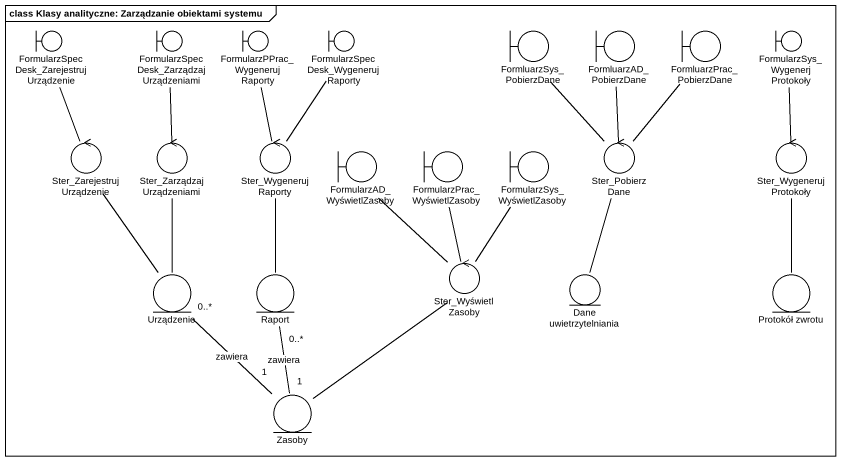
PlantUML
@startuml
mainframe class Klasy analityczne: Zarządzanie obiektami systemu
boundary "FormularzSpecDesk_ZarejestrujUrządzenie" as FormularzSpecDesk
boundary "FormularzSpecDesk_ZarządzajUrządzeniami" as FormularzSpecDesk_2
boundary "FormularzPPrac_WygenerujRaporty" as FormularzPPrac
boundary "FormularzSpecDesk_WygenerujRaporty" as FormularzSpecDesk_3
boundary FormluarzSys_PobierzDane
boundary FormluarzAD_PobierzDane
boundary FormluarzPrac_PobierzDane
boundary "FormularzSys_WygenerjProtokoły" as FormularzSys
control Ster_ZarejestrujUrządzenie
control Ster_ZarządzajUrządzeniami
control Ster_WygenerujRaporty
boundary FormularzAD_WyświetlZasoby
boundary FormularzPrac_WyświetlZasoby
boundary FormularzSys_WyświetlZasoby
control Ster_PobierzDane
control Ster_WygenerujProtokoły
entity Urządzenie
entity Raport
control Ster_WyświetlZasoby
entity "Dane uwietrzytelniania" as Dane_uwietrzytelniania
entity "Protokół zwrotu" as Protokół_zwrotu
entity Zasoby
Ster_ZarejestrujUrządzenie -up- FormularzSpecDesk
Ster_ZarządzajUrządzeniami -up- FormularzSpecDesk_2
Ster_WygenerujRaporty -up- FormularzPPrac
Ster_WygenerujRaporty -up- FormularzSpecDesk_3
Ster_PobierzDane -up- FormluarzSys_PobierzDane
Ster_PobierzDane -up- FormluarzAD_PobierzDane
Ster_PobierzDane -up- FormluarzPrac_PobierzDane
Ster_WygenerujProtokoły -up- FormularzSys
Urządzenie -up- Ster_ZarejestrujUrządzenie
Urządzenie -up- Ster_ZarządzajUrządzeniami
Raport -up- Ster_WygenerujRaporty
Ster_WyświetlZasoby -up- FormularzAD_WyświetlZasoby
Ster_WyświetlZasoby -up- FormularzPrac_WyświetlZasoby
Ster_WyświetlZasoby -up- FormularzSys_WyświetlZasoby
Dane_uwietrzytelniania -up- Ster_PobierzDane
Protokół_zwrotu -up- Ster_WygenerujProtokoły
Zasoby "1" -up- "0..*" Urządzenie : zawiera
Zasoby "1" -up- "0..*" Raport : zawiera
Zasoby -up- Ster_WyświetlZasoby
@enduml
